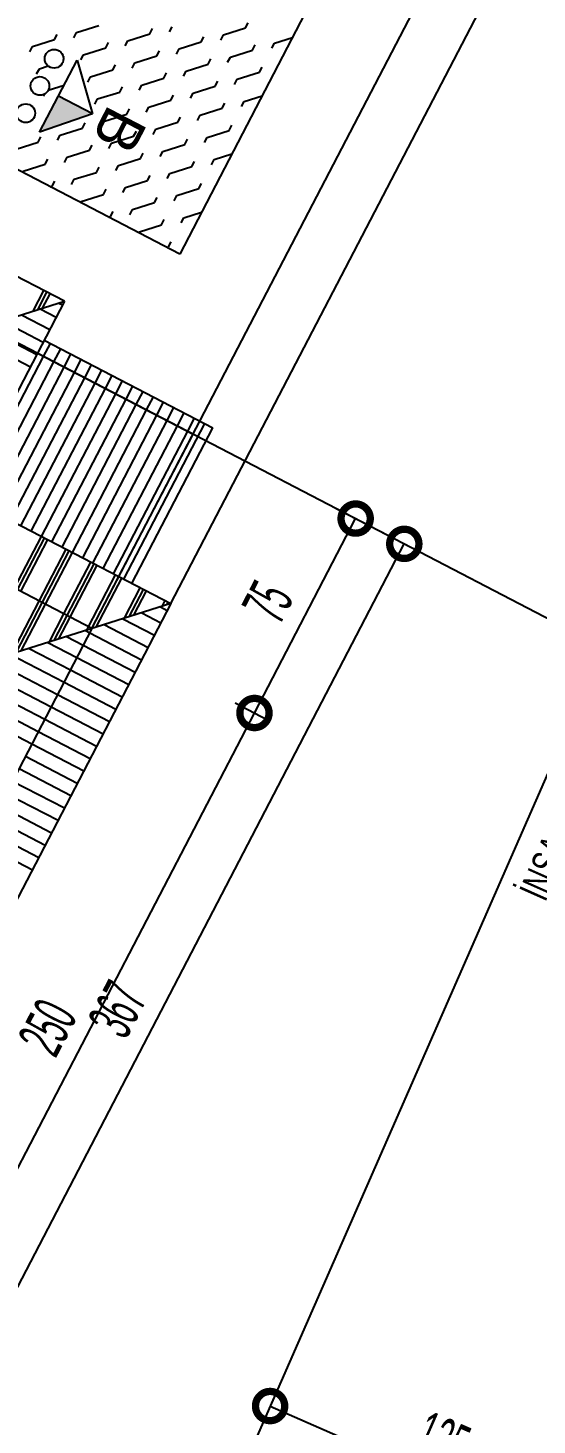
# Model space of a CAD drawing. Extents: x 3907.4 to 3911.57, y -3054.42 to -3053.7.
# Drawn here: x 3907.7172 to 3907.752, y -3054.0187 to -3053.9231 of the extents above; entities that cross this region are included whole.
import ezdxf
from ezdxf.enums import TextEntityAlignment as Align

# ---------------------------------------------------------------- set-up
doc = ezdxf.new("R2010")
doc.units = 0
doc.header["$LTSCALE"] = 2
doc.header["$MEASUREMENT"] = 0
doc.linetypes.add('ACAD_ISO03W100', pattern=[30, 12, -18])
doc.layers.get('0').update_dxf_attribs({"linetype": 'CONTINUOUS'})
for name, color, linetype in [('MB', 11, 'CONTINUOUS'), ('OLÇÜ', 6, 'CONTINUOUS'), ('TERTUVAR', 2, 'CONTINUOUS'), ('TEXT', 11, 'CONTINUOUS'), ('YAKLASMA', 6, 'CONTINUOUS'), ('ÇATI', 7, 'CONTINUOUS'), ('ÇATI TARAMA', 9, 'CONTINUOUS'), ('ÖLÇÜ İZİ', 9, 'CONTINUOUS')]:
    doc.layers.add(name, color=color, linetype=linetype)
doc.styles.add('İSİM', font='comicbd.ttf')
doc.styles.add('MAHAL', font='stylu.ttf', dxfattribs={"width": 0.7, "height": 20})
doc.styles.add('ÖLÇÜ', font='stylu.ttf', dxfattribs={"width": 0.5})

msp = doc.modelspace()

# ---------------------------------------------------------------- hatches: boundary and pattern name
at = {"layer": 'TEXT'}
msp.add_hatch(color=256, dxfattribs=at).paths.add_polyline_path([(3907.719291, -3053.927763), (3907.718009, -3053.930227), (3907.721617, -3053.928973)])

# ---------------------------------------------------------------- linework, layer by layer
at = {"color": 0, "linetype": 'ByBlock', "const_width": 0.002}
for points in [[(3907.739514, -3053.956892, 1), (3907.739745, -3053.956448, 1)], [(3907.742841, -3053.958622, 1), (3907.743071, -3053.958179, 1)], [(3907.732592, -3053.970199, 1), (3907.732823, -3053.969756, 1)], [(3907.732823, -3053.969756, 1), (3907.732592, -3053.970199, 1)], [(3907.734006, -3054.017509, 1), (3907.733548, -3054.017308, 1)]]:
    msp.add_lwpolyline(points, format="xyb", close=True, dxfattribs=at)
at = {"layer": 'MB', "color": 2, "linetype": 'ACAD_ISO03W100', "ltscale": 0.4}
for p in [(3907.717865, -3053.94535), (3907.723435, -3053.960646)]:
    msp.add_line(p, (3907.728511, -3053.950887), dxfattribs=at)
at = {"layer": 'MB', "linetype": 'ACAD_ISO03W100', "ltscale": 0.4}
for q in [(3907.707395, -3053.956811), (3907.698517, -3054.008553)]:
    msp.add_line((3907.72159, -3053.964195), q, dxfattribs=at)
at = {"layer": 'OLÇÜ', "color": 6}
for p, q in [((3907.738299, -3053.955978), (3907.740516, -3053.957131)), ((3907.732707, -3053.969977), (3907.739629, -3053.95667)), ((3907.741303, -3053.957541), (3907.743843, -3053.958862)), ((3907.709039, -3054.023607), (3907.742956, -3053.9584)), ((3907.731377, -3053.969285), (3907.733595, -3053.970439)), ((3907.731377, -3053.969285), (3907.733595, -3053.970439)), ((3907.709635, -3054.014336), (3907.732707, -3053.969977)), ((3907.733543, -3054.01794), (3907.733375, -3054.018324)), ((3907.733777, -3054.017408), (3907.756674, -3054.027445))]:
    msp.add_line(p, q, dxfattribs=at)
at = {"layer": 'TERTUVAR'}
for p, q in [((3907.739126, -3053.916393), (3907.72759, -3053.938572)), ((3907.726984, -3053.962492), (3907.750288, -3053.91769)), ((3907.72759, -3053.938572), (3907.692104, -3053.920114))]:
    msp.add_line(p, q, dxfattribs=at)
at = {"layer": 'TEXT'}
for p, q in [((3907.718009, -3053.930227), (3907.720573, -3053.925298)), ((3907.720573, -3053.925298), (3907.721617, -3053.928973)), ((3907.721617, -3053.928973), (3907.719291, -3053.927763)), ((3907.721617, -3053.928973), (3907.718009, -3053.930227))]:
    msp.add_line(p, q, dxfattribs=at)
for centre in [(3907.718999, -3053.925201), (3907.71803, -3053.927064), (3907.717061, -3053.928927)]:
    msp.add_circle(centre, 0.00064, dxfattribs=at)
at = {"layer": 'YAKLASMA', "linetype": 'ACAD_ISO03W100', "ltscale": 0.4}
msp.add_line((3907.787138, -3053.895671), (3907.726971, -3054.032934), dxfattribs=at)
at = {"layer": 'ÇATI', "ltscale": 0.5}
for p, q in [((3907.719711, -3053.941801), (3907.694427, -3053.928649)), ((3907.700493, -3053.947867), (3907.719711, -3053.941801)), ((3907.719711, -3053.941801), (3907.712789, -3053.955108)), ((3907.712789, -3053.955108), (3907.726984, -3053.962492)), ((3907.726984, -3053.962492), (3907.688548, -3053.974624)), ((3907.726984, -3053.962492), (3907.70022, -3054.013947))]:
    msp.add_line(p, q, dxfattribs=at)
at = {"layer": 'ÇATI', "color": 11, "ltscale": 0.5}
for p in [(3907.718327, -3053.944462), (3907.724323, -3053.961107)]:
    msp.add_line(p, (3907.72986, -3053.950461), dxfattribs=at)
at = {"layer": 'ÇATI TARAMA'}
for p, q in [((3907.719026, -3053.923892), (3907.719209, -3053.92354)), ((3907.720356, -3053.923766), (3907.720539, -3053.923414)), ((3907.720539, -3053.923414), (3907.722053, -3053.922936)), ((3907.724045, -3053.923972), (3907.725559, -3053.923494)), ((3907.725559, -3053.923494), (3907.725742, -3053.923142)), ((3907.72689, -3053.923368), (3907.727073, -3053.923016)), ((3907.730578, -3053.923574), (3907.732092, -3053.923096)), ((3907.732092, -3053.923096), (3907.732275, -3053.922744)), ((3907.717329, -3053.924722), (3907.717512, -3053.924369)), ((3907.717512, -3053.924369), (3907.719026, -3053.923892)), ((3907.721017, -3053.924928), (3907.722531, -3053.92445)), ((3907.722531, -3053.92445), (3907.722714, -3053.924098)), ((3907.723862, -3053.924324), (3907.724045, -3053.923972)), ((3907.727551, -3053.92453), (3907.729065, -3053.924052)), ((3907.729065, -3053.924052), (3907.729248, -3053.9237)), ((3907.730395, -3053.923926), (3907.730578, -3053.923574)), ((3907.73257, -3053.92461), (3907.732753, -3053.924258)), ((3907.733901, -3053.924484), (3907.734084, -3053.924132)), ((3907.734084, -3053.924132), (3907.735301, -3053.923748)), ((3907.719637, -3053.925149), (3907.719687, -3053.925053)), ((3907.720834, -3053.92528), (3907.721017, -3053.924928)), ((3907.724523, -3053.925486), (3907.726037, -3053.925008)), ((3907.726037, -3053.925008), (3907.72622, -3053.924656)), ((3907.727368, -3053.924882), (3907.727551, -3053.92453)), ((3907.729542, -3053.925566), (3907.729726, -3053.925214)), ((3907.730873, -3053.92544), (3907.731056, -3053.925088)), ((3907.731056, -3053.925088), (3907.73257, -3053.92461)), ((3907.717806, -3053.926235), (3907.71799, -3053.925883)), ((3907.71799, -3053.925883), (3907.718591, -3053.925694)), ((3907.721495, -3053.926441), (3907.723009, -3053.925964)), ((3907.723009, -3053.925964), (3907.723192, -3053.925611)), ((3907.72434, -3053.925838), (3907.724523, -3053.925486)), ((3907.726515, -3053.926522), (3907.726698, -3053.92617)), ((3907.727845, -3053.926396), (3907.728029, -3053.926044)), ((3907.728029, -3053.926044), (3907.729542, -3053.925566)), ((3907.731534, -3053.926602), (3907.733048, -3053.926124)), ((3907.733048, -3053.926124), (3907.733231, -3053.925772)), ((3907.7186, -3053.927355), (3907.71968, -3053.927014)), ((3907.721312, -3053.926794), (3907.721495, -3053.926441)), ((3907.723487, -3053.927477), (3907.72367, -3053.927125)), ((3907.724818, -3053.927352), (3907.725001, -3053.927)), ((3907.725001, -3053.927), (3907.726515, -3053.926522)), ((3907.728506, -3053.927558), (3907.73002, -3053.92708)), ((3907.73002, -3053.92708), (3907.730203, -3053.926728)), ((3907.731351, -3053.926954), (3907.731534, -3053.926602)), ((3907.718284, -3053.927749), (3907.718353, -3053.927617)), ((3907.72179, -3053.928307), (3907.721973, -3053.927955)), ((3907.721973, -3053.927955), (3907.723487, -3053.927477)), ((3907.725479, -3053.928513), (3907.726993, -3053.928036)), ((3907.726993, -3053.928036), (3907.727176, -3053.927683)), ((3907.728323, -3053.92791), (3907.728506, -3053.927558)), ((3907.730498, -3053.928594), (3907.730681, -3053.928242)), ((3907.731829, -3053.928468), (3907.732012, -3053.928116)), ((3907.732012, -3053.928116), (3907.733229, -3053.927732)), ((3907.722451, -3053.929469), (3907.723965, -3053.928991)), ((3907.723965, -3053.928991), (3907.724148, -3053.928639)), ((3907.725296, -3053.928866), (3907.725479, -3053.928513)), ((3907.72747, -3053.929549), (3907.727654, -3053.929197)), ((3907.728801, -3053.929424), (3907.728984, -3053.929072)), ((3907.728984, -3053.929072), (3907.730498, -3053.928594)), ((3907.719423, -3053.930425), (3907.720937, -3053.929947)), ((3907.720937, -3053.929947), (3907.72112, -3053.929595)), ((3907.722268, -3053.929821), (3907.722451, -3053.929469)), ((3907.724443, -3053.930505), (3907.724626, -3053.930153)), ((3907.725773, -3053.930379), (3907.725957, -3053.930027)), ((3907.725957, -3053.930027), (3907.72747, -3053.929549)), ((3907.729462, -3053.930585), (3907.730976, -3053.930108)), ((3907.730976, -3053.930108), (3907.731159, -3053.929755)), ((3907.716396, -3053.931381), (3907.717909, -3053.930903)), ((3907.717909, -3053.930903), (3907.718093, -3053.930551)), ((3907.71924, -3053.930777), (3907.719423, -3053.930425)), ((3907.721415, -3053.931461), (3907.721598, -3053.931109)), ((3907.722746, -3053.931335), (3907.722929, -3053.930983)), ((3907.722929, -3053.930983), (3907.724443, -3053.930505)), ((3907.726434, -3053.931541), (3907.727948, -3053.931063)), ((3907.727948, -3053.931063), (3907.728131, -3053.930711)), ((3907.729279, -3053.930938), (3907.729462, -3053.930585)), ((3907.718387, -3053.932417), (3907.71857, -3053.932065)), ((3907.719718, -3053.932291), (3907.719901, -3053.931939)), ((3907.719901, -3053.931939), (3907.721415, -3053.931461)), ((3907.723407, -3053.932497), (3907.724921, -3053.932019)), ((3907.724921, -3053.932019), (3907.725104, -3053.931667)), ((3907.726251, -3053.931893), (3907.726434, -3053.931541)), ((3907.729757, -3053.932451), (3907.72994, -3053.932099)), ((3907.72994, -3053.932099), (3907.731157, -3053.931715)), ((3907.716873, -3053.932895), (3907.718387, -3053.932417)), ((3907.720379, -3053.933453), (3907.721893, -3053.932975)), ((3907.721893, -3053.932975), (3907.722076, -3053.932623)), ((3907.723224, -3053.932849), (3907.723407, -3053.932497)), ((3907.726729, -3053.933407), (3907.726912, -3053.933055)), ((3907.726912, -3053.933055), (3907.728426, -3053.932577)), ((3907.728426, -3053.932577), (3907.728609, -3053.932225)), ((3907.718741, -3053.93397), (3907.718865, -3053.933931)), ((3907.718865, -3053.933931), (3907.719048, -3053.933578)), ((3907.720196, -3053.933805), (3907.720379, -3053.933453)), ((3907.723701, -3053.934363), (3907.723885, -3053.934011)), ((3907.723885, -3053.934011), (3907.725398, -3053.933533)), ((3907.725398, -3053.933533), (3907.725582, -3053.933181)), ((3907.728904, -3053.934091), (3907.729087, -3053.933739)), ((3907.720814, -3053.935048), (3907.720857, -3053.934967)), ((3907.720857, -3053.934967), (3907.722371, -3053.934489)), ((3907.722371, -3053.934489), (3907.722554, -3053.934137)), ((3907.725876, -3053.935047), (3907.726059, -3053.934695)), ((3907.727207, -3053.934921), (3907.72739, -3053.934569)), ((3907.72739, -3053.934569), (3907.728904, -3053.934091)), ((3907.722849, -3053.936003), (3907.723032, -3053.93565)), ((3907.724179, -3053.935877), (3907.724362, -3053.935525)), ((3907.724362, -3053.935525), (3907.725876, -3053.935047)), ((3907.727868, -3053.936083), (3907.729085, -3053.935699)), ((3907.722725, -3053.936042), (3907.722849, -3053.936003)), ((3907.72484, -3053.937038), (3907.726354, -3053.936561)), ((3907.726354, -3053.936561), (3907.726537, -3053.936209)), ((3907.727685, -3053.936435), (3907.727868, -3053.936083)), ((3907.724798, -3053.93712), (3907.72484, -3053.937039)), ((3907.726832, -3053.938075), (3907.727015, -3053.937722)), ((3907.726708, -3053.938114), (3907.726832, -3053.938074)), ((3907.717567, -3053.942478), (3907.7183, -3053.941067)), ((3907.717888, -3053.942377), (3907.718512, -3053.941177)), ((3907.718209, -3053.942275), (3907.718723, -3053.941287)), ((3907.718044, -3053.942327), (3907.719141, -3053.942897)), ((3907.719329, -3053.941922), (3907.71958, -3053.942052)), ((3907.714274, -3053.943587), (3907.717822, -3053.945433)), ((3907.715475, -3053.943138), (3907.718262, -3053.944587)), ((3907.71676, -3053.942733), (3907.718701, -3053.943742)), ((3907.713834, -3053.944432), (3907.717383, -3053.946278)), ((3907.718285, -3053.945568), (3907.718747, -3053.944681)), ((3907.71899, -3053.945934), (3907.719451, -3053.945047)), ((3907.719694, -3053.946301), (3907.720155, -3053.945413)), ((3907.713209, -3053.955327), (3907.718285, -3053.945568)), ((3907.713914, -3053.955693), (3907.71899, -3053.945934)), ((3907.714618, -3053.956059), (3907.719694, -3053.946301)), ((3907.720398, -3053.946667), (3907.720859, -3053.94578)), ((3907.721102, -3053.947033), (3907.721564, -3053.946146)), ((3907.715322, -3053.956426), (3907.720398, -3053.946667)), ((3907.716026, -3053.956792), (3907.721102, -3053.947033)), ((3907.71673, -3053.957158), (3907.721806, -3053.947399)), ((3907.721806, -3053.947399), (3907.722268, -3053.946512)), ((3907.722511, -3053.947766), (3907.722972, -3053.946879)), ((3907.723215, -3053.948132), (3907.723676, -3053.947245)), ((3907.717435, -3053.957525), (3907.722511, -3053.947766)), ((3907.718139, -3053.957891), (3907.723215, -3053.948132)), ((3907.723919, -3053.948498), (3907.72438, -3053.947611)), ((3907.724623, -3053.948865), (3907.725085, -3053.947977)), ((3907.725327, -3053.949231), (3907.725789, -3053.948344)), ((3907.718843, -3053.958257), (3907.723919, -3053.948498)), ((3907.719547, -3053.958623), (3907.724623, -3053.948865)), ((3907.720251, -3053.95899), (3907.725327, -3053.949231)), ((3907.726032, -3053.949597), (3907.726493, -3053.94871)), ((3907.726736, -3053.949963), (3907.727197, -3053.949076)), ((3907.720956, -3053.959356), (3907.726032, -3053.949597)), ((3907.72166, -3053.959722), (3907.726736, -3053.949963)), ((3907.723772, -3053.960821), (3907.72931, -3053.950175)), ((3907.72744, -3053.95033), (3907.727901, -3053.949443)), ((3907.728144, -3053.950696), (3907.728606, -3053.949809)), ((3907.722364, -3053.960089), (3907.72744, -3053.95033)), ((3907.723068, -3053.960455), (3907.728144, -3053.950696)), ((3907.716293, -3053.96144), (3907.718139, -3053.957891)), ((3907.716504, -3053.961549), (3907.71835, -3053.958001)), ((3907.716715, -3053.961659), (3907.718561, -3053.958111)), ((3907.717983, -3053.962319), (3907.719829, -3053.95877)), ((3907.718194, -3053.962428), (3907.72004, -3053.95888)), ((3907.718406, -3053.962538), (3907.720251, -3053.95899)), ((3907.719673, -3053.963198), (3907.721519, -3053.959649)), ((3907.719884, -3053.963308), (3907.72173, -3053.959759)), ((3907.720096, -3053.963417), (3907.721941, -3053.959869)), ((3907.721363, -3053.964077), (3907.723209, -3053.960528)), ((3907.721574, -3053.964187), (3907.72342, -3053.960638)), ((3907.721888, -3053.9641), (3907.723631, -3053.960748)), ((3907.723814, -3053.963492), (3907.724899, -3053.961407)), ((3907.724136, -3053.963391), (3907.72511, -3053.961517)), ((3907.724457, -3053.963289), (3907.725321, -3053.961627)), ((3907.716107, -3053.965925), (3907.717983, -3053.962319)), ((3907.716428, -3053.965824), (3907.718194, -3053.962428)), ((3907.716749, -3053.965722), (3907.718406, -3053.962538)), ((3907.726278, -3053.962715), (3907.726742, -3053.962956)), ((3907.726384, -3053.962681), (3907.726589, -3053.962286)), ((3907.726705, -3053.96258), (3907.7268, -3053.962396)), ((3907.718676, -3053.965114), (3907.719673, -3053.963198)), ((3907.718997, -3053.965013), (3907.719884, -3053.963308)), ((3907.719318, -3053.964911), (3907.720096, -3053.963417)), ((3907.723709, -3053.963526), (3907.725863, -3053.964646)), ((3907.724994, -3053.96312), (3907.726303, -3053.963801)), ((3907.72114, -3053.964336), (3907.721436, -3053.96449)), ((3907.721245, -3053.964303), (3907.721363, -3053.964077)), ((3907.721436, -3053.96449), (3907.724984, -3053.966336)), ((3907.721566, -3053.964202), (3907.721574, -3053.964187)), ((3907.722424, -3053.963931), (3907.725424, -3053.965491)), ((3907.717286, -3053.965553), (3907.720117, -3053.967025)), ((3907.718571, -3053.965147), (3907.720557, -3053.96618)), ((3907.719855, -3053.964742), (3907.720996, -3053.965335)), ((3907.720996, -3053.965335), (3907.724545, -3053.967181)), ((3907.714717, -3053.966364), (3907.719238, -3053.968715)), ((3907.716002, -3053.965958), (3907.719678, -3053.96787)), ((3907.720557, -3053.96618), (3907.724105, -3053.968026)), ((3907.712148, -3053.967175), (3907.718359, -3053.970406)), ((3907.713432, -3053.966769), (3907.718798, -3053.96956)), ((3907.720117, -3053.967025), (3907.723666, -3053.968871)), ((3907.709579, -3053.967986), (3907.71748, -3053.972096)), ((3907.710863, -3053.96758), (3907.717919, -3053.971251)), ((3907.719678, -3053.96787), (3907.723226, -3053.969716)), ((3907.719238, -3053.968715), (3907.722787, -3053.970561)), ((3907.718798, -3053.96956), (3907.722347, -3053.971406)), ((3907.717919, -3053.971251), (3907.721468, -3053.973096)), ((3907.718359, -3053.970406), (3907.721908, -3053.972251)), ((3907.71748, -3053.972096), (3907.721029, -3053.973941)), ((3907.71704, -3053.972941), (3907.720589, -3053.974786)), ((3907.716601, -3053.973786), (3907.720149, -3053.975631)), ((3907.716161, -3053.974631), (3907.71971, -3053.976476)), ((3907.715722, -3053.975476), (3907.71927, -3053.977321)), ((3907.715282, -3053.976321), (3907.718831, -3053.978167)), ((3907.714403, -3053.978011), (3907.717952, -3053.979857)), ((3907.714843, -3053.977166), (3907.718391, -3053.979012)), ((3907.713964, -3053.978856), (3907.717512, -3053.980702))]:
    msp.add_line(p, q, dxfattribs=at)
at = {"layer": 'ÖLÇÜ İZİ', "linetype": 'ACAD_ISO03W100', "ltscale": 0.5}
for p, q in [((3907.72159, -3053.964195), (3907.775343, -3053.860853)), ((3907.714317, -3053.943504), (3907.778772, -3053.97703))]:
    msp.add_line(p, q, dxfattribs=at)

# ---------------------------------------------------------------- texts
at = {"layer": 'OLÇÜ', "color": 62, "style": 'ÖLÇÜ', "width": 0.5}
for s, rotation, p in [('75', 62.51897, (3907.734422, -3053.964048)), ('367', 62.51897, (3907.723891, -3053.99242)), ('250', 62.51897, (3907.7191, -3053.993667)), ('125', 336.33057, (3907.743437, -3054.02041))]:
    msp.add_text(s, height=0.003, rotation=rotation, dxfattribs=at).set_placement(p)
at = {"layer": 'TEXT', "style": 'MAHAL', "width": 0.7}
msp.add_text('İNŞAAT YAKLAŞMA SINIRI', height=0.002, rotation=66, dxfattribs=at).set_placement((3907.752593, -3053.982972))
at = {"layer": 'TEXT', "style": 'İSİM'}
msp.add_attdef('B', text='A', height=0.003, rotation=242.51897, dxfattribs=at).set_placement((3907.722149, -3053.929413), align=Align.CENTER)

doc.saveas('drawing.dxf')
